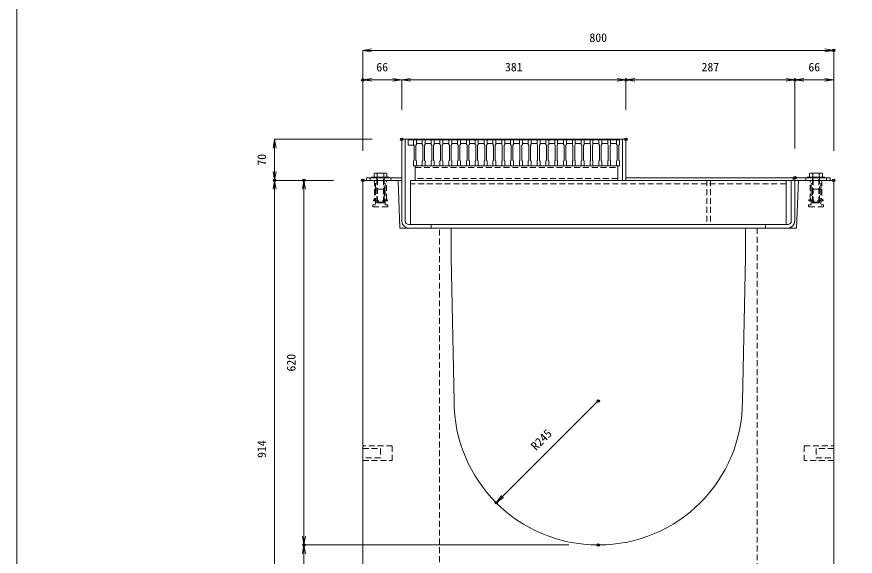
# Model space of a CAD drawing. Units: millimetres, scale not verified. Extents: x -4245 to -355, y 528 to 3368.
# Drawn here: x -4245 to -2821, y 1329 to 2246 of the extents above; entities that cross this region are included whole.
import ezdxf
from ezdxf.enums import TextEntityAlignment as Align

# ---------------------------------------------------------------- set-up
doc = ezdxf.new("R2010")
doc.units = ezdxf.units.MM
doc.header["$LTSCALE"] = 20
doc.header["$PDMODE"] = 32
doc.header["$PDSIZE"] = 4
doc.linetypes.add('USER1', pattern=[0.75, 0.5, -0.25])
for name, color, linetype, lineweight in [('0-1_TITLE', 7, 'Continuous', 18), ('0-3_KIJUN', 3, 'Continuous', 18), ('0-5_SUNPO', 3, 'Continuous', 18), ('0-6_UKEWAKU', 4, 'Continuous', 18), ('0-7_GRE', 5, 'Continuous', 18), ('0-9__0-0_0', 7, 'Continuous', 18)]:
    doc.layers.add(name, color=color, linetype=linetype, lineweight=lineweight)
doc.layers.add('0-A__0-2_DEFPOINTS', color=7, linetype='Continuous')
doc.styles.add('ＭＳ ゴシック', font='')
doc.styles.get('ＭＳ ゴシック').set_extended_font_data('MS Gothic')

# ---------------------------------------------------------------- blocks, each defined once
blk = doc.blocks.new('W1-2_INST_C')
at = {"layer": '0-3_KIJUN', "color": 7, "linetype": 'USER1'}
for p, q in [((-8.23, -15), (-8.23, 0)), ((8.22, -15), (8.22, 0))]:
    blk.add_line(p, q, dxfattribs=at)
for points in [[(10, 0), (-10, 0), (-10, -33), (-12, -33), (-12, -35), (12, -35), (12, -33), (10, -33)], [(8.22, -15), (-8.23, -15), (-8.23, -41.5), (-12.75, -41.5), (-12.75, -45), (12.75, -45), (12.75, -41.5), (8.22, -41.5)], [(-6, -15), (6, -15), (6, -38), (-6, -38)]]:
    blk.add_lwpolyline(points, close=True, dxfattribs=at)
blk = doc.blocks.new('_OPEN')
at = {"layer": '0-9__0-0_0'}
blk.add_line((0, 0), (-1, 0), dxfattribs=at)
blk.add_lwpolyline([(-1, 0.167), (0, 0), (-1, -0.167)], dxfattribs=at)
blk = doc.blocks.new('_D16')
at = {"layer": '0-5_SUNPO'}
for p, q in [((937.95, 1048.88), (487.95, 1048.88)), ((487.95, 899.88), (487.95, 1033.88)), ((667.95, 884.88), (487.95, 884.88))]:
    blk.add_line(p, q, dxfattribs=at)
at = {"layer": '0-A__0-2_DEFPOINTS'}
for p in [(487.95, 1048.88), (987.95, 1048.88), (717.95, 884.88)]:
    blk.add_point(p, dxfattribs=at)
at = {"layer": '0-5_SUNPO', "xscale": 15, "yscale": 15}
for p, rotation in [((487.95, 1048.88), 90), ((487.95, 884.88), 270)]:
    blk.add_blockref('_OPEN', p, dxfattribs=dict(at, rotation=rotation))
at = {"layer": '0-5_SUNPO', "color": 7, "style": 'ＭＳ ゴシック'}
blk.add_text('164', height=14.66, rotation=90, dxfattribs=at).set_placement((477.95, 951.88), align=Align.BOTTOM_LEFT)
blk = doc.blocks.new('_D17')
at = {"layer": '0-5_SUNPO'}
for p, q in [((537.95, 1668.88), (487.95, 1668.88)), ((487.95, 1063.88), (487.95, 1653.88)), ((937.95, 1048.88), (487.95, 1048.88))]:
    blk.add_line(p, q, dxfattribs=at)
at = {"layer": '0-A__0-2_DEFPOINTS'}
for p in [(487.95, 1668.88), (587.95, 1668.88), (987.95, 1048.88)]:
    blk.add_point(p, dxfattribs=at)
at = {"layer": '0-5_SUNPO', "xscale": 15, "yscale": 15}
for p, rotation in [((487.95, 1668.88), 90), ((487.95, 1048.88), 270)]:
    blk.add_blockref('_OPEN', p, dxfattribs=dict(at, rotation=rotation))
at = {"layer": '0-5_SUNPO', "color": 7, "style": 'ＭＳ ゴシック'}
blk.add_text('620', height=14.66, rotation=90, dxfattribs=at).set_placement((477.95, 1343.88), align=Align.BOTTOM_LEFT)
blk = doc.blocks.new('_D18')
at = {"layer": '0-5_SUNPO'}
blk.add_line((987.95, 1293.88), (825.32, 1131.25), dxfattribs=at)
at = {"layer": '0-A__0-2_DEFPOINTS'}
for p in [(987.95, 1293.88), (814.71, 1120.64)]:
    blk.add_point(p, dxfattribs=at)
at = {"layer": '0-5_SUNPO', "xscale": 15, "yscale": 15, "rotation": 225}
blk.add_blockref('_OPEN', (814.71, 1120.64), dxfattribs=at)
at = {"layer": '0-5_SUNPO', "color": 7, "style": 'ＭＳ ゴシック'}
blk.add_text('R245', height=14.66, rotation=45, dxfattribs=at).set_placement((885.42, 1205.5), align=Align.BOTTOM_LEFT)
blk = doc.blocks.new('_D19')
at = {"layer": '0-5_SUNPO'}
for p, q in [((537.95, 1668.88), (437.95, 1668.88)), ((437.95, 769.88), (437.95, 1653.88)), ((557.95, 754.88), (437.95, 754.88))]:
    blk.add_line(p, q, dxfattribs=at)
at = {"layer": '0-A__0-2_DEFPOINTS'}
for p in [(437.95, 1668.88), (587.95, 1668.88), (607.95, 754.88)]:
    blk.add_point(p, dxfattribs=at)
at = {"layer": '0-5_SUNPO', "xscale": 15, "yscale": 15}
for p, rotation in [((437.95, 1668.88), 90), ((437.95, 754.88), 270)]:
    blk.add_blockref('_OPEN', p, dxfattribs=dict(at, rotation=rotation))
at = {"layer": '0-5_SUNPO', "color": 7, "style": 'ＭＳ ゴシック'}
blk.add_text('914', height=14.66, rotation=90, dxfattribs=at).set_placement((427.95, 1196.88), align=Align.BOTTOM_LEFT)
blk = doc.blocks.new('M16_insert_dan')
at = {"layer": '0-3_KIJUN', "linetype": 'USER1'}
for points in [[(0, -12.5), (-50, -12.5), (-50, 12.5), (0, 12.5)], [(0, 8), (-30, 8), (-30, -8), (0, -8)]]:
    blk.add_lwpolyline(points, close=True, dxfattribs=at)
blk = doc.blocks.new('_D20')
at = {"layer": '0-5_SUNPO'}
for p, q in [((603.95, 1738.88), (437.95, 1738.88)), ((437.95, 1723.88), (437.95, 1683.88)), ((537.95, 1668.88), (437.95, 1668.88))]:
    blk.add_line(p, q, dxfattribs=at)
at = {"layer": '0-A__0-2_DEFPOINTS'}
for p in [(653.95, 1738.88), (437.95, 1668.88), (587.95, 1668.88)]:
    blk.add_point(p, dxfattribs=at)
at = {"layer": '0-5_SUNPO', "xscale": 15, "yscale": 15}
for p, rotation in [((437.95, 1738.88), 90), ((437.95, 1668.88), 270)]:
    blk.add_blockref('_OPEN', p, dxfattribs=dict(at, rotation=rotation))
at = {"layer": '0-5_SUNPO', "color": 7, "style": 'ＭＳ ゴシック'}
blk.add_text('70', height=14.66, rotation=90, dxfattribs=at).set_placement((427.95, 1693.88), align=Align.BOTTOM_LEFT)
blk = doc.blocks.new('_D81')
at = {"layer": '0-5_SUNPO'}
for p, q in [((603.95, 1738.88), (437.95, 1738.88)), ((437.95, 1723.88), (437.95, 1683.88)), ((537.95, 1668.88), (437.95, 1668.88))]:
    blk.add_line(p, q, dxfattribs=at)
at = {"layer": '0-A__0-2_DEFPOINTS'}
for p in [(653.95, 1738.88), (437.95, 1668.88), (587.95, 1668.88)]:
    blk.add_point(p, dxfattribs=at)
at = {"layer": '0-5_SUNPO', "xscale": 15, "yscale": 15}
for p, rotation in [((437.95, 1738.88), 90), ((437.95, 1668.88), 270)]:
    blk.add_blockref('_OPEN', p, dxfattribs=dict(at, rotation=rotation))
at = {"layer": '0-5_SUNPO', "color": 7, "style": 'ＭＳ ゴシック'}
blk.add_text('70', height=14.66, rotation=90, dxfattribs=at).set_placement((427.95, 1693.88), align=Align.BOTTOM_LEFT)
blk = doc.blocks.new('A$C4EA62794')
at = {"layer": '0-7_GRE'}
for p, q in [((350, 0), (0, 0)), ((15, -6), (5, -6)), ((30, -6), (20, -6)), ((45, -6), (35, -6)), ((60, -6), (50, -6)), ((75, -6), (65, -6)), ((90, -6), (80, -6)), ((105, -6), (95, -6)), ((120, -6), (110, -6)), ((135, -6), (125, -6)), ((150, -6), (140, -6)), ((165, -6), (155, -6)), ((180, -6), (170, -6)), ((195, -6), (185, -6)), ((210, -6), (200, -6)), ((225, -6), (215, -6)), ((240, -6), (230, -6)), ((255, -6), (245, -6)), ((270, -6), (260, -6)), ((285, -6), (275, -6)), ((300, -6), (290, -6)), ((315, -6), (305, -6)), ((330, -6), (320, -6)), ((345, -6), (335, -6)), ((347, -44), (347, -69))]:
    blk.add_line(p, q, dxfattribs=at)
at = {"layer": '0-7_GRE', "linetype": 'USER1'}
for p, q in [((347, -47.2), (3, -47.2)), ((3, -65.8), (347, -65.8))]:
    blk.add_line(p, q, dxfattribs=at)
at = {"layer": '0-7_GRE'}
for points in [[(5, 0), (5, -8), (4, -9), (4, -35), (5, -36), (5, -44), (0, -44), (0, -36), (1, -35), (1, -9), (0, -8), (0, 0)], [(20, 0), (20, -8), (19, -9), (19, -35), (20, -36), (20, -44), (15, -44), (15, -36), (16, -35), (16, -9), (15, -8), (15, 0)], [(35, 0), (35, -8), (34, -9), (34, -35), (35, -36), (35, -44), (30, -44), (30, -36), (31, -35), (31, -9), (30, -8), (30, 0)], [(50, 0), (50, -8), (49, -9), (49, -35), (50, -36), (50, -44), (45, -44), (45, -36), (46, -35), (46, -9), (45, -8), (45, 0)], [(65, 0), (65, -8), (64, -9), (64, -35), (65, -36), (65, -44), (60, -44), (60, -36), (61, -35), (61, -9), (60, -8), (60, 0)], [(80, 0), (80, -8), (79, -9), (79, -35), (80, -36), (80, -44), (75, -44), (75, -36), (76, -35), (76, -9), (75, -8), (75, 0)], [(95, 0), (95, -8), (94, -9), (94, -35), (95, -36), (95, -44), (90, -44), (90, -36), (91, -35), (91, -9), (90, -8), (90, 0)], [(110, 0), (110, -8), (109, -9), (109, -35), (110, -36), (110, -44), (105, -44), (105, -36), (106, -35), (106, -9), (105, -8), (105, 0)], [(125, 0), (125, -8), (124, -9), (124, -35), (125, -36), (125, -44), (120, -44), (120, -36), (121, -35), (121, -9), (120, -8), (120, 0)], [(140, 0), (140, -8), (139, -9), (139, -35), (140, -36), (140, -44), (135, -44), (135, -36), (136, -35), (136, -9), (135, -8), (135, 0)], [(155, 0), (155, -8), (154, -9), (154, -35), (155, -36), (155, -44), (150, -44), (150, -36), (151, -35), (151, -9), (150, -8), (150, 0)], [(170, 0), (170, -8), (169, -9), (169, -35), (170, -36), (170, -44), (165, -44), (165, -36), (166, -35), (166, -9), (165, -8), (165, 0)], [(185, 0), (185, -8), (184, -9), (184, -35), (185, -36), (185, -44), (180, -44), (180, -36), (181, -35), (181, -9), (180, -8), (180, 0)], [(200, 0), (200, -8), (199, -9), (199, -35), (200, -36), (200, -44), (195, -44), (195, -36), (196, -35), (196, -9), (195, -8), (195, 0)], [(215, 0), (215, -8), (214, -9), (214, -35), (215, -36), (215, -44), (210, -44), (210, -36), (211, -35), (211, -9), (210, -8), (210, 0)], [(230, 0), (230, -8), (229, -9), (229, -35), (230, -36), (230, -44), (225, -44), (225, -36), (226, -35), (226, -9), (225, -8), (225, 0)], [(245, 0), (245, -8), (244, -9), (244, -35), (245, -36), (245, -44), (240, -44), (240, -36), (241, -35), (241, -9), (240, -8), (240, 0)], [(260, 0), (260, -8), (259, -9), (259, -35), (260, -36), (260, -44), (255, -44), (255, -36), (256, -35), (256, -9), (255, -8), (255, 0)], [(275, 0), (275, -8), (274, -9), (274, -35), (275, -36), (275, -44), (270, -44), (270, -36), (271, -35), (271, -9), (270, -8), (270, 0)], [(290, 0), (290, -8), (289, -9), (289, -35), (290, -36), (290, -44), (285, -44), (285, -36), (286, -35), (286, -9), (285, -8), (285, 0)], [(305, 0), (305, -8), (304, -9), (304, -35), (305, -36), (305, -44), (300, -44), (300, -36), (301, -35), (301, -9), (300, -8), (300, 0)], [(320, 0), (320, -8), (319, -9), (319, -35), (320, -36), (320, -44), (315, -44), (315, -36), (316, -35), (316, -9), (315, -8), (315, 0)], [(335, 0), (335, -8), (334, -9), (334, -35), (335, -36), (335, -44), (330, -44), (330, -36), (331, -35), (331, -9), (330, -8), (330, 0)], [(350, 0), (350, -8), (349, -9), (349, -35), (350, -36), (350, -44), (345, -44), (345, -36), (346, -35), (346, -9), (345, -8), (345, 0)], [(350, 0), (359, 0), (359, -9), (350, -9)]]:
    blk.add_lwpolyline(points, close=True, dxfattribs=at)
blk.add_lwpolyline([(347, -44), (3, -44), (3, -69), (347, -69)], dxfattribs=at)
blk = doc.blocks.new('A$C63376F80')
at = {"layer": '0-6_UKEWAKU'}
for p, q in [((347, 65.5), (347, -4.5)), ((728, 65.5), (347, 65.5)), ((353, 65.5), (353, -4.5)), ((722, 65.5), (722, -73.5)), ((728, 65.5), (728, -73.5)), ((0, 0), (0, -4.5)), ((60, 0), (0, 0)), ((6.5, 0), (6.5, -4.5)), ((41.5, 0), (41.5, -4.5)), ((60, 0), (60, -73.5)), ((63, -4.5), (63, 0)), ((347, 0), (63, 0)), ((347, -4.5), (347, 0)), ((788, 0), (728, 0)), ((746.5, 0), (746.5, -4.5)), ((781.5, 0), (781.5, -4.5)), ((788, 0), (788, -4.5)), ((0, -4.5), (713, -4.5)), ((347, -4.5), (63, -4.5)), ((66, -4.5), (66, -73.5)), ((75, -4.5), (75, -79.5)), ((713, -4.5), (713, -79.5)), ((788, -4.5), (728, -4.5)), ((716, -79.5), (72, -79.5)), ((110, -79.5), (110, -85.5)), ((678, -79.5), (678, -85.5)), ((716, -85.5), (72, -85.5))]:
    blk.add_line(p, q, dxfattribs=at)
at = {"layer": '0-6_UKEWAKU', "linetype": 'USER1'}
for p, q in [((75, -10.5), (713, -10.5)), ((203.5, -4.5), (203.5, -79.5)), ((209.5, -4.5), (209.5, -79.5))]:
    blk.add_line(p, q, dxfattribs=at)
at = {"layer": '0-6_UKEWAKU'}
for centre, radius, start, end in [((72, -73.5), 12, 180, 270), ((72, -73.5), 6, 180, 270), ((716, -73.5), 6, 270, 0), ((716, -73.5), 12, 270, 0)]:
    blk.add_arc(centre, radius, start, end, dxfattribs=at)
blk = doc.blocks.new('_D86')
at = {"layer": '0-5_SUNPO'}
for p, q in [((1321.95, 1723.38), (1321.95, 1839.88)), ((1372.95, 1839.88), (1336.95, 1839.88)), ((1387.95, 1718.88), (1387.95, 1839.88))]:
    blk.add_line(p, q, dxfattribs=at)
at = {"layer": '0-A__0-2_DEFPOINTS'}
for p in [(1321.95, 1839.88), (1321.95, 1673.38), (1387.95, 1668.88)]:
    blk.add_point(p, dxfattribs=at)
at = {"layer": '0-5_SUNPO', "xscale": 15, "yscale": 15, "rotation": 180}
blk.add_blockref('_OPEN', (1321.95, 1839.88), dxfattribs=at)
at = {"layer": '0-5_SUNPO', "xscale": 15, "yscale": 15}
blk.add_blockref('_OPEN', (1387.95, 1839.88), dxfattribs=at)
at = {"layer": '0-5_SUNPO', "color": 7, "style": 'ＭＳ ゴシック'}
blk.add_text('66', height=14.66, dxfattribs=at).set_placement((1344.95, 1849.88), align=Align.BOTTOM_LEFT)
blk = doc.blocks.new('_D87')
at = {"layer": '0-5_SUNPO'}
for p, q in [((587.95, 1718.88), (587.95, 1839.88)), ((638.95, 1839.88), (602.95, 1839.88)), ((653.95, 1788.88), (653.95, 1839.88))]:
    blk.add_line(p, q, dxfattribs=at)
at = {"layer": '0-A__0-2_DEFPOINTS'}
for p in [(587.95, 1839.88), (653.95, 1738.88), (587.95, 1668.88)]:
    blk.add_point(p, dxfattribs=at)
at = {"layer": '0-5_SUNPO', "xscale": 15, "yscale": 15, "rotation": 180}
blk.add_blockref('_OPEN', (587.95, 1839.88), dxfattribs=at)
at = {"layer": '0-5_SUNPO', "xscale": 15, "yscale": 15}
blk.add_blockref('_OPEN', (653.95, 1839.88), dxfattribs=at)
at = {"layer": '0-5_SUNPO', "color": 7, "style": 'ＭＳ ゴシック'}
blk.add_text('66', height=14.66, dxfattribs=at).set_placement((610.95, 1849.88), align=Align.BOTTOM_LEFT)
blk = doc.blocks.new('_D88')
at = {"layer": '0-5_SUNPO'}
for p, q in [((587.95, 1718.88), (587.95, 1889.88)), ((602.95, 1889.88), (1372.95, 1889.88)), ((1387.95, 1718.88), (1387.95, 1889.88))]:
    blk.add_line(p, q, dxfattribs=at)
at = {"layer": '0-A__0-2_DEFPOINTS'}
for p in [(1387.95, 1889.88), (587.95, 1668.88), (1387.95, 1668.88)]:
    blk.add_point(p, dxfattribs=at)
at = {"layer": '0-5_SUNPO', "xscale": 15, "yscale": 15, "rotation": 180}
blk.add_blockref('_OPEN', (587.95, 1889.88), dxfattribs=at)
at = {"layer": '0-5_SUNPO', "xscale": 15, "yscale": 15}
blk.add_blockref('_OPEN', (1387.95, 1889.88), dxfattribs=at)
at = {"layer": '0-5_SUNPO', "color": 7, "style": 'ＭＳ ゴシック'}
blk.add_text('800', height=14.66, dxfattribs=at).set_placement((972.95, 1899.88), align=Align.BOTTOM_LEFT)
blk = doc.blocks.new('_D94')
at = {"layer": '0-5_SUNPO'}
for p, q in [((653.95, 1788.88), (653.95, 1839.88)), ((668.95, 1839.88), (1019.95, 1839.88)), ((1034.95, 1788.88), (1034.95, 1839.88))]:
    blk.add_line(p, q, dxfattribs=at)
at = {"layer": '0-A__0-2_DEFPOINTS'}
for p in [(1034.95, 1839.88), (653.95, 1738.88), (1034.95, 1738.88)]:
    blk.add_point(p, dxfattribs=at)
at = {"layer": '0-5_SUNPO', "xscale": 15, "yscale": 15, "rotation": 180}
blk.add_blockref('_OPEN', (653.95, 1839.88), dxfattribs=at)
at = {"layer": '0-5_SUNPO', "xscale": 15, "yscale": 15}
blk.add_blockref('_OPEN', (1034.95, 1839.88), dxfattribs=at)
at = {"layer": '0-5_SUNPO', "color": 7, "style": 'ＭＳ ゴシック'}
blk.add_text('381', height=14.66, dxfattribs=at).set_placement((829.45, 1849.88), align=Align.BOTTOM_LEFT)
blk = doc.blocks.new('_D95')
at = {"layer": '0-5_SUNPO'}
for p, q in [((1034.95, 1788.88), (1034.95, 1839.88)), ((1049.95, 1839.88), (1306.95, 1839.88)), ((1321.95, 1723.38), (1321.95, 1839.88))]:
    blk.add_line(p, q, dxfattribs=at)
at = {"layer": '0-A__0-2_DEFPOINTS'}
for p in [(1321.95, 1839.88), (1034.95, 1738.88), (1321.95, 1673.38)]:
    blk.add_point(p, dxfattribs=at)
at = {"layer": '0-5_SUNPO', "xscale": 15, "yscale": 15, "rotation": 180}
blk.add_blockref('_OPEN', (1034.95, 1839.88), dxfattribs=at)
at = {"layer": '0-5_SUNPO', "xscale": 15, "yscale": 15}
blk.add_blockref('_OPEN', (1321.95, 1839.88), dxfattribs=at)
at = {"layer": '0-5_SUNPO', "color": 7, "style": 'ＭＳ ゴシック'}
blk.add_text('287', height=14.66, dxfattribs=at).set_placement((1163.45, 1849.88), align=Align.BOTTOM_LEFT)
blk = doc.blocks.new('A$C633F5666')
at = {"layer": '0-3_KIJUN'}
for p, q in [((-15, 43.5), (15, 43.5)), ((-15, 42.5), (-15, 43.5)), ((10.95, 43.5), (-10.95, 43.5)), ((-9.22, 50.5), (9.22, 50.5)), ((-5.47, 43.5), (-5.47, 49.5)), ((5.5, 43.5), (5.5, 49.5)), ((15, 43.5), (15, 42.5)), ((15, 42.5), (-15, 42.5))]:
    blk.add_line(p, q, dxfattribs=at)
at = {"layer": '0-3_KIJUN', "linetype": 'USER1'}
for p, q in [((-6, 42.5), (6, 42.5)), ((-6, 1), (-6, 42.5)), ((-5, 0), (-5, 42.5)), ((5, 0), (5, 42.5)), ((6, 42.5), (6, 1)), ((-5, 0), (-6, 1)), ((6, 1), (-6, 1)), ((5, 0), (-5, 0)), ((6, 1), (5, 0))]:
    blk.add_line(p, q, dxfattribs=at)
at = {"layer": '0-3_KIJUN'}
for points in [[(-10.95, 43.5), (-10.95, 49.5), (-9.22, 50.5)], [(9.22, 50.5), (10.95, 49.5), (10.95, 43.5)]]:
    blk.add_lwpolyline(points, dxfattribs=at)
for centre, radius, start, end in [((-8.21, 46.24), 4.26, 49.93201, 130.06799), ((0.02, 34.96), 15.54, 69.33427, 110.66573), ((8.23, 46.29), 4.21, 49.666, 130.334)]:
    blk.add_arc(centre, radius, start, end, dxfattribs=at)

msp = doc.modelspace()

# ---------------------------------------------------------------- linework, layer by layer
at = {"layer": '0-1_TITLE', "color": 2}
msp.add_lwpolyline([(-4245.22, 528.43), (-355.22, 528.43), (-355.22, 3368.43), (-4245.22, 3368.43)], close=True, dxfattribs=at)
at = {"layer": '0-3_KIJUN', "color": 7}
for points in [[(-2917.27, 1967.69), (-2857.27, 1967.69), (-2857.27, 1073.69), (-2877.27, 1053.69), (-3637.27, 1053.69), (-3657.27, 1073.69), (-3657.27, 1967.69), (-3597.27, 1967.69), (-3594.27, 1886.69), (-3507.27, 1886.69), (-3507.27, 1836.69), (-3502.27, 1592.69)], [(-3012.27, 1592.69), (-3007.27, 1836.69), (-3007.27, 1886.69), (-2920.27, 1886.69), (-2917.27, 1967.69)]]:
    msp.add_lwpolyline(points, dxfattribs=at)
at = {"layer": '0-3_KIJUN', "color": 7, "linetype": 'USER1'}
msp.add_lwpolyline([(-2987.27, 1886.69), (-2987.27, 1183.69), (-3527.27, 1183.69), (-3527.27, 1886.69)], dxfattribs=at)
at = {"layer": '0-3_KIJUN', "color": 7}
msp.add_arc((-3257.27, 1592.69), 245, 180, 0, dxfattribs=at)

# ---------------------------------------------------------------- block references
at = {"layer": '0-3_KIJUN'}
for name, p in [('A$C633F5666', (-3627.27, 1929.69)), ('A$C633F5666', (-2887.27, 1929.69)), ('W1-2_INST_C', (-3627.27, 1967.69)), ('M16_insert_dan', (-2857.27, 1503.69))]:
    msp.add_blockref(name, p, dxfattribs=at)
at = {"layer": '0-3_KIJUN', "xscale": -1}
for name, p in [('W1-2_INST_C', (-2887.27, 1967.69)), ('M16_insert_dan', (-3657.27, 1503.69))]:
    msp.add_blockref(name, p, dxfattribs=at)
at = {"layer": '0-5_SUNPO'}
for name in ['_D88', '_D87', '_D94', '_D95', '_D86', '_D20', '_D81', '_D19', '_D17', '_D18', '_D16']:
    msp.add_blockref(name, (-4245.22, 298.81), dxfattribs=at)
at = {"layer": '0-6_UKEWAKU', "xscale": -1}
msp.add_blockref('A$C63376F80', (-2863.27, 1972.19), dxfattribs=at)
at = {"layer": '0-7_GRE', "xscale": -1}
msp.add_blockref('A$C4EA62794', (-3221.27, 2036.69), dxfattribs=at)

doc.saveas('drawing.dxf')
